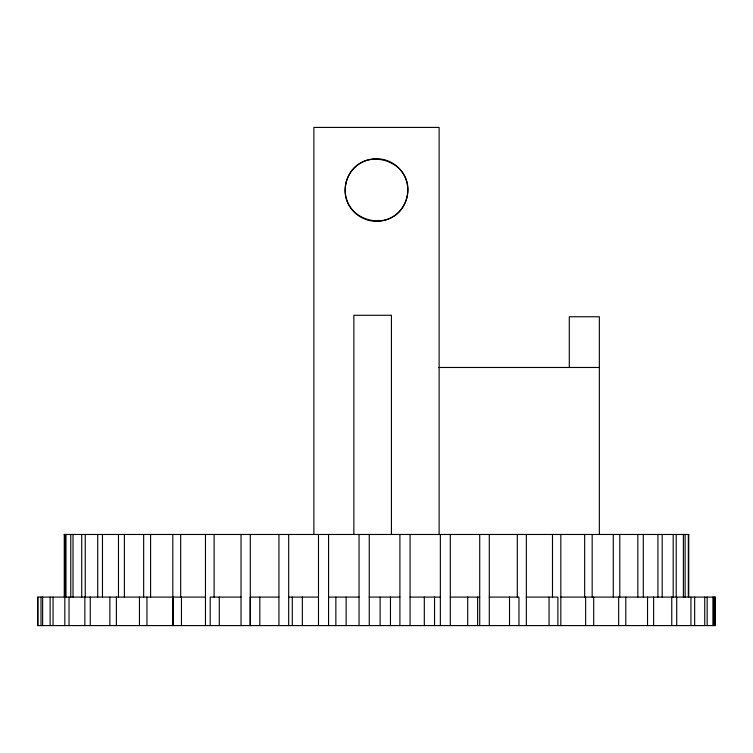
<?xml version="1.0" encoding="UTF-8"?>
<svg xmlns="http://www.w3.org/2000/svg" width="753" height="753" viewBox="0 0 753 753"><rect width="100%" height="100%" fill="white"/><g stroke="black" fill="none" stroke-linecap="round" stroke-linejoin="round"><path stroke-width="1.13" d="M438.735 367.473L599.35 367.473M64.127 534.47L688.873 534.47M172.814 597.091L37.65 597.091L37.65 625.583L715.35 625.583L715.35 597.091L560.834 597.091M205.465 597.091L173.086 597.091L173.086 625.583M241.035 597.091L210.209 597.091L210.209 625.583M278.93 597.091L250.165 597.091L250.165 625.583M288.691 597.091L318.491 597.091M328.562 597.091L359.04 597.091M369.252 597.091L399.899 597.091M410.074 597.091L440.345 597.091M450.313 597.091L479.708 597.091M489.299 597.091L518.968 597.091L518.968 625.583M526.347 597.091L557.888 597.091L557.888 625.583M715.086 597.091L715.086 625.583M714.013 597.091L714.013 625.583M712.922 597.091L712.922 625.583M707.171 597.091L707.171 625.583M704.742 597.091L704.742 625.583M694.661 597.091L694.661 625.583M690.943 597.091L690.943 625.583M688.741 534.47L688.741 597.091M688.336 534.47L688.336 597.091M685.126 534.47L685.126 597.091M683.395 534.47L683.395 597.091M676.712 597.091L676.712 625.583M676.232 534.47L676.232 597.091M673.191 534.47L673.191 597.091M671.761 597.091L671.761 625.583M662.198 534.47L662.198 597.091M657.924 534.47L657.924 597.091M653.623 597.091L653.623 625.583M647.533 597.091L647.533 625.583M643.288 534.47L643.288 597.091M637.829 534.47L637.829 597.091M625.79 597.091L625.79 625.583M619.804 534.47L619.804 597.091M618.655 597.091L618.655 625.583M613.271 534.47L613.271 597.091M599.35 534.47L599.35 316.749L569.287 316.749L569.287 367.473M593.693 597.091L593.693 625.583M592.169 534.47L592.169 597.091M585.646 597.091L585.646 625.583M584.657 534.47L584.657 597.091M560.834 534.47L560.834 625.583M552.486 534.47L552.486 597.091M549.059 597.091L549.059 625.583M526.347 534.47L526.347 625.583M517.302 534.47L517.302 597.091M509.517 597.091L509.517 625.583M489.299 534.47L489.299 625.583M479.708 534.47L479.708 625.583M477.618 597.091L477.618 625.583M467.698 597.091L467.698 625.583M450.313 534.47L450.313 625.583M440.345 534.47L440.345 625.583M439.121 534.47L439.121 127.417L313.879 127.417L313.879 534.47M434.537 597.091L434.537 625.583M424.316 597.091L424.316 625.583M410.074 534.47L410.074 625.583M399.899 534.47L399.899 625.583M391.438 534.47L391.438 315.281L353.863 315.281L353.863 534.47M390.459 597.091L390.459 625.583M380.114 597.091L380.114 625.583M369.252 534.47L369.252 625.583M359.04 534.47L359.04 625.583M346.145 597.091L346.145 625.583M335.857 597.091L335.857 625.583M328.562 534.47L328.562 625.583M318.491 534.47L318.491 625.583M302.348 597.091L302.348 625.583M292.296 597.091L292.296 625.583M288.691 534.47L288.691 625.583M278.93 534.47L278.93 625.583M259.823 597.091L259.823 625.583M250.316 534.47L250.316 625.583M241.035 534.47L241.035 625.583M219.292 597.091L219.292 625.583M214.106 534.47L214.106 597.091M205.465 534.47L205.465 625.583M181.454 597.091L181.454 625.583M180.673 534.47L180.673 597.091M172.814 534.47L172.814 625.583M150.591 534.47L150.591 597.091M146.948 597.091L146.948 625.583M143.654 534.47L143.654 597.091M139.456 597.091L139.456 625.583M124.377 534.47L124.377 597.091M118.475 534.47L118.475 597.091M116.376 597.091L116.376 625.583M109.872 597.091L109.872 625.583M102.474 534.47L102.474 597.091M97.711 534.47L97.711 597.091M90.256 597.091L90.256 625.583M85.258 534.47L85.258 597.091M84.854 597.091L84.854 625.583M81.719 534.47L81.719 597.091M73.022 534.47L73.022 597.091M70.773 534.47L70.773 597.091M69.022 597.091L69.022 625.583M65.982 534.47L65.982 597.091M65.05 534.47L65.05 597.091M64.824 597.091L64.824 625.583M64.259 534.47L64.259 597.091M53.058 597.091L53.058 625.583M50.131 597.091L50.131 625.583M42.629 597.091L42.629 625.583M41.02 597.091L41.02 625.583M37.914 597.091L37.914 625.583M346.258 181.934C336.139 221.561 395.692 237.515 406.742 198.143C416.861 158.516 357.308 142.552 346.258 181.934M354.362 212.177A31.315 31.315 0 0 0 406.742 198.143A31.315 31.315 0 0 0 368.396 159.796A31.315 31.315 0 0 0 354.362 212.177"/></g></svg>
